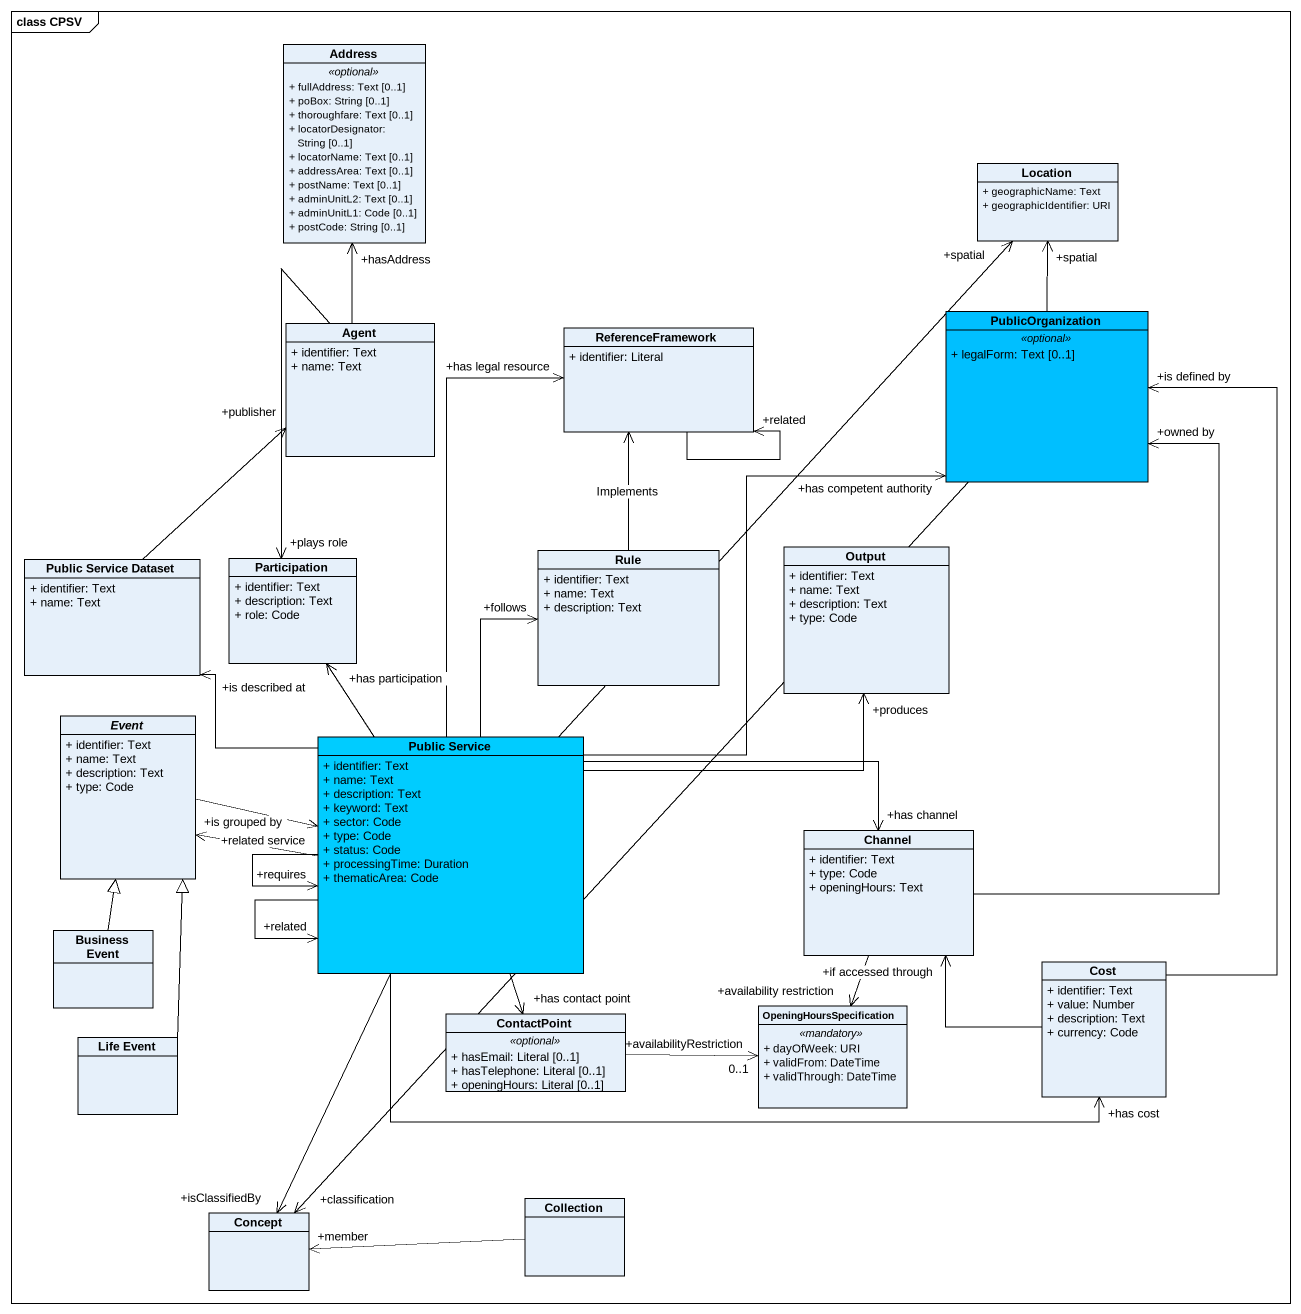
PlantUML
@startuml
mainframe class CPSV
hide circle
hide empty members
skinparam classAttributeIconSize 0
class Address {
  .. <<optional>> ..
  + fullAddress: Text [0..1]
  + poBox: String [0..1]
  + thoroughfare: Text [0..1]
  + locatorDesignator: String [0..1]
  + locatorName: Text [0..1]
  + addressArea: Text [0..1]
  + postName: Text [0..1]
  + adminUnitL2: Text [0..1]
  + adminUnitL1: Code [0..1]
  + postCode: String [0..1]
}
class Location {
  + geographicName: Text
  + geographicIdentifier: URI
}
class "Agent" as Agent_ {
  + identifier: Text
  + name: Text
}
class PublicOrganization #00BFFF {
  .. <<optional>> ..
  + legalForm: Text [0..1]
}
class ReferenceFramework {
  + identifier: Literal
}
class "Public Service Dataset" as Public_Service_Dataset {
  + identifier: Text
  + name: Text
}
class Participation {
  + identifier: Text
  + description: Text
  + role: Code
}
class Rule {
  + identifier: Text
  + name: Text
  + description: Text
}
class Output {
  + identifier: Text
  + name: Text
  + description: Text
  + type: Code
}
abstract class Event {
  + identifier: Text
  + name: Text
  + description: Text
  + type: Code
}
class "Public Service" as Public_Service #00CCFF {
  + identifier: Text
  + name: Text
  + description: Text
  + keyword: Text
  + sector: Code
  + type: Code
  + status: Code
  + processingTime: Duration
  + thematicArea: Code
}
class Channel {
  + identifier: Text
  + type: Code
  + openingHours: Text
}
class "Business Event" as Business_Event
class Cost {
  + identifier: Text
  + value: Number
  + description: Text
  + currency: Code
}
class ContactPoint {
  .. <<optional>> ..
  + hasEmail: Literal [0..1]
  + hasTelephone: Literal [0..1]
  + openingHours: Literal [0..1]
}
class OpeningHoursSpecification {
  .. <<mandatory>> ..
  + dayOfWeek: URI
  + validFrom: DateTime
  + validThrough: DateTime
}
class "Life Event" as Life_Event
class Concept
class Collection
Agent_ -up-> "+hasAddress" Address
Agent_ --> "+plays role" Participation
PublicOrganization -up-> "+spatial" Location
PublicOrganization --> "+classification" Concept
ReferenceFramework --> "+related" ReferenceFramework
Public_Service_Dataset -up-> "+publisher" Agent_
Rule -up-> ReferenceFramework : Implements
Rule "+follows" <-- Public_Service
Event -right-> "+related service" Public_Service
Public_Service -up-> "+spatial" Location
Public_Service -up-> "+has competent authority" PublicOrganization
Public_Service -up-> "+has legal resource" ReferenceFramework
Public_Service -up-> "+is described at" Public_Service_Dataset
Public_Service -up-> "+has participation" Participation
Public_Service -right-> "+produces" Output
Public_Service -left-> "+is grouped by" Event
Public_Service --> "+requires" Public_Service
Public_Service --> "+related" Public_Service
Public_Service -right-> "+has channel" Channel
Public_Service -right-> "+has cost" Cost
Public_Service --> "+has contact point" ContactPoint
Public_Service --> "+isClassifiedBy" Concept
Channel -up-> "+owned by" PublicOrganization
Channel --> "+availability restriction" OpeningHoursSpecification
Business_Event -up-|> Event
Cost -up-> "+is defined by" PublicOrganization
Cost -up-> "+if accessed through" Channel
ContactPoint -right-> "+availabilityRestriction\n0..1" OpeningHoursSpecification
Life_Event -up-|> Event
Collection -left-> "+member" Concept
@enduml
